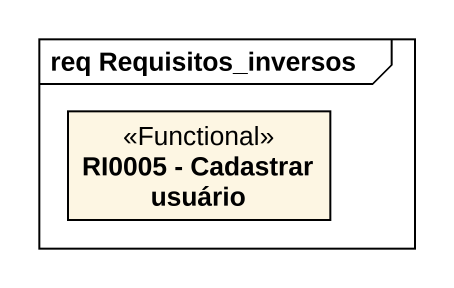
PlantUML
@startuml
mainframe req Requisitos_inversos
hide circle
hide empty members
class "RI0005 - Cadastrar usuário" as RI0005_Cadastrar_usuário <<Functional>>
@enduml
